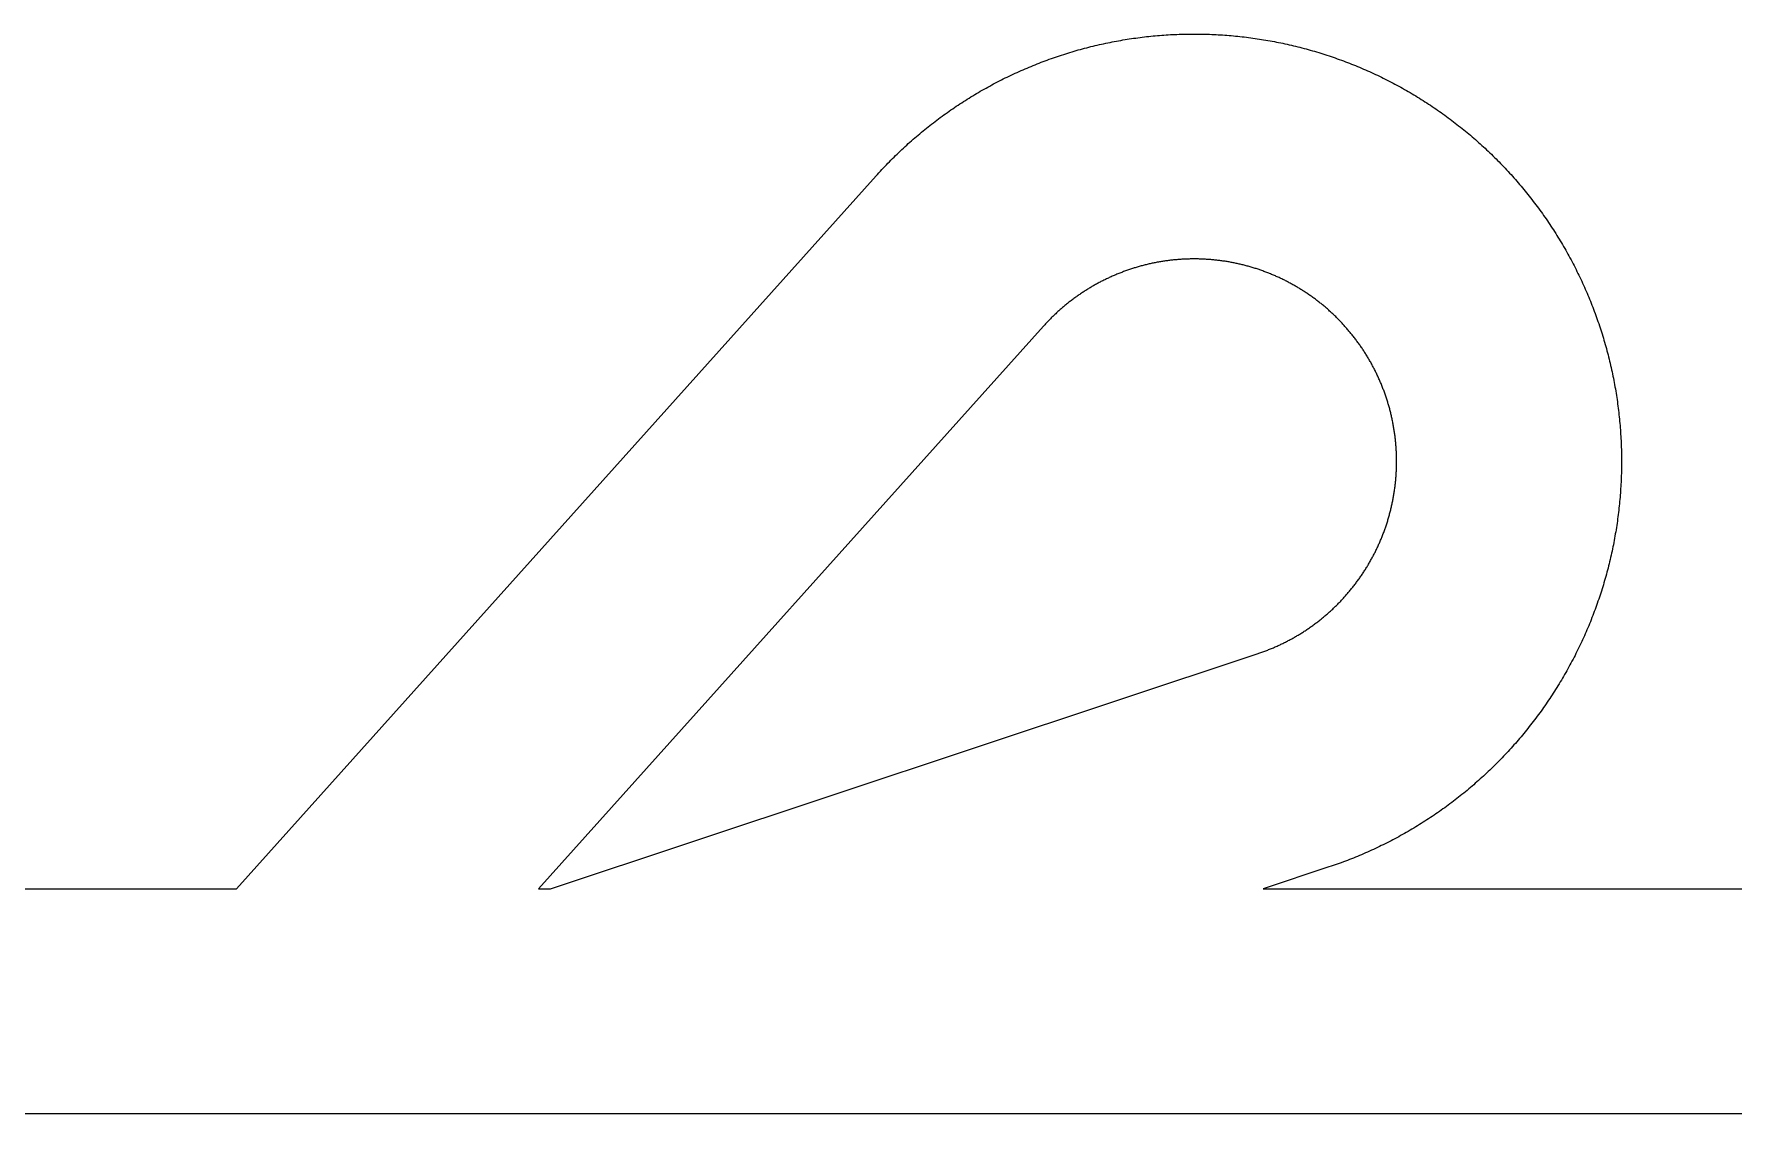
# Model space of a CAD drawing. Header units: millimetres. Extents: x -1.3 to 28.9, y -1.6 to 4.3.
# Drawn here: x 6.27 to 13.82, y -0.51 to 4.3 of the extents above; entities that cross this region are included whole.
import ezdxf

# ---------------------------------------------------------------- set-up
doc = ezdxf.new("R2010")
doc.units = ezdxf.units.MM

msp = doc.modelspace()

# ---------------------------------------------------------------- linework, layer by layer
for points in [[(4.572681, 0.5), (7.165074, 0.5), (10.008349, 3.668882), (10.014827, 3.676064), (10.021341, 3.683214), (10.027891, 3.69033), (10.034478, 3.697413), (10.0411, 3.704462), (10.047758, 3.711477), (10.054452, 3.718459), (10.061181, 3.725406), (10.067946, 3.732319), (10.074746, 3.739197), (10.08158, 3.74604), (10.08845, 3.752849), (10.095354, 3.759623), (10.102292, 3.766361), (10.109265, 3.773064), (10.116271, 3.779732), (10.123312, 3.786363), (10.130386, 3.792959), (10.137493, 3.799519), (10.144634, 3.806042), (10.151808, 3.812529), (10.159015, 3.81898), (10.166255, 3.825393), (10.173527, 3.83177), (10.180832, 3.838109), (10.188169, 3.844412), (10.195537, 3.850676), (10.202938, 3.856904), (10.21037, 3.863093), (10.217834, 3.869245), (10.225329, 3.875358), (10.232854, 3.881434), (10.240411, 3.887471), (10.247998, 3.893469), (10.255616, 3.899429), (10.263264, 3.905349), (10.270942, 3.911231), (10.27865, 3.917074), (10.286387, 3.922877), (10.294154, 3.928641), (10.30195, 3.934365), (10.309776, 3.94005), (10.31763, 3.945694), (10.325512, 3.951299), (10.333423, 3.956863), (10.341363, 3.962387), (10.34933, 3.967871), (10.357325, 3.973313), (10.365348, 3.978716), (10.373398, 3.984077), (10.381475, 3.989397), (10.38958, 3.994676), (10.397711, 3.999913), (10.405868, 4.00511), (10.414052, 4.010264), (10.422263, 4.015377), (10.430499, 4.020448), (10.43876, 4.025477), (10.447048, 4.030464), (10.45536, 4.035409), (10.463698, 4.040311), (10.47206, 4.045171), (10.480447, 4.049988), (10.488859, 4.054762), (10.497294, 4.059493), (10.505754, 4.064182), (10.514237, 4.068827), (10.522744, 4.073429), (10.531274, 4.077988), (10.539828, 4.082503), (10.548404, 4.086975), (10.557003, 4.091403), (10.565624, 4.095787), (10.574268, 4.100127), (10.582933, 4.104423), (10.59162, 4.108675), (10.600329, 4.112883), (10.609059, 4.117046), (10.61781, 4.121165), (10.626582, 4.125239), (10.635375, 4.129269), (10.644188, 4.133253), (10.653021, 4.137193), (10.661875, 4.141088), (10.670747, 4.144937), (10.67964, 4.148742), (10.688551, 4.152501), (10.697482, 4.156214), (10.706431, 4.159883), (10.715399, 4.163505), (10.724386, 4.167082), (10.73339, 4.170613), (10.742412, 4.174098), (10.751452, 4.177538), (10.760509, 4.180931), (10.769584, 4.184278), (10.778675, 4.187578), (10.787783, 4.190833), (10.796907, 4.194041), (10.806048, 4.197202), (10.815205, 4.200317), (10.824377, 4.203386), (10.833565, 4.206407), (10.842768, 4.209382), (10.851986, 4.21231), (10.861219, 4.215191), (10.870467, 4.218025), (10.879729, 4.220812), (10.889005, 4.223551), (10.898294, 4.226243), (10.907597, 4.228889), (10.916914, 4.231486), (10.926244, 4.234036), (10.935586, 4.236539), (10.944942, 4.238994), (10.954309, 4.241401), (10.963689, 4.243761), (10.973081, 4.246073), (10.982484, 4.248337), (10.991898, 4.250553), (11.001324, 4.252721), (11.010761, 4.254842), (11.020208, 4.256914), (11.029666, 4.258938), (11.039134, 4.260914), (11.048612, 4.262841), (11.0581, 4.264721), (11.067597, 4.266552), (11.077103, 4.268334), (11.086618, 4.270068), (11.096142, 4.271754), (11.105675, 4.273392), (11.115215, 4.27498), (11.124764, 4.27652), (11.13432, 4.278012), (11.143884, 4.279455), (11.153455, 4.280849), (11.163033, 4.282194), (11.172618, 4.283491), (11.182209, 4.284739), (11.191806, 4.285938), (11.201409, 4.287088), (11.211019, 4.288189), (11.220633, 4.289241), (11.230253, 4.290245), (11.239878, 4.291199), (11.249507, 4.292104), (11.259141, 4.292961), (11.268779, 4.293768), (11.278422, 4.294526), (11.288068, 4.295235), (11.297717, 4.295895), (11.30737, 4.296506), (11.317025, 4.297068), (11.326684, 4.29758), (11.336345, 4.298044), (11.346008, 4.298458), (11.355673, 4.298823), (11.36534, 4.299139), (11.375008, 4.299405), (11.384677, 4.299623), (11.394348, 4.299791), (11.404019, 4.29991), (11.413691, 4.299979), (11.423363, 4.3), (11.433035, 4.299971), (11.442707, 4.299893), (11.452378, 4.299766), (11.462048, 4.299589), (11.471717, 4.299363), (11.481385, 4.299089), (11.491052, 4.298764), (11.500717, 4.298391), (11.510379, 4.297968), (11.52004, 4.297497), (11.529698, 4.296976), (11.539353, 4.296406), (11.549005, 4.295787), (11.558654, 4.295118), (11.568299, 4.294401), (11.577941, 4.293634), (11.587578, 4.292819), (11.597212, 4.291954), (11.60684, 4.29104), (11.616464, 4.290078), (11.626083, 4.289066), (11.635697, 4.288005), (11.645305, 4.286896), (11.654907, 4.285737), (11.664504, 4.28453), (11.674094, 4.283274), (11.683677, 4.281969), (11.693254, 4.280615), (11.702824, 4.279213), (11.712386, 4.277762), (11.721941, 4.276262), (11.731489, 4.274714), (11.741028, 4.273117), (11.750559, 4.271471), (11.760081, 4.269777), (11.769595, 4.268035), (11.7791, 4.266244), (11.788595, 4.264405), (11.798081, 4.262517), (11.807558, 4.260581), (11.817024, 4.258597), (11.82648, 4.256565), (11.835926, 4.254485), (11.84536, 4.252356), (11.854784, 4.25018), (11.864197, 4.247956), (11.873598, 4.245683), (11.882988, 4.243363), (11.892366, 4.240996), (11.901731, 4.23858), (11.911084, 4.236117), (11.920425, 4.233606), (11.929752, 4.231048), (11.939067, 4.228442), (11.948368, 4.225789), (11.957655, 4.223089), (11.966928, 4.220341), (11.976188, 4.217546), (11.985433, 4.214705), (11.994663, 4.211816), (12.003879, 4.20888), (12.01308, 4.205897), (12.022265, 4.202868), (12.031435, 4.199791), (12.040589, 4.196668), (12.049726, 4.193499), (12.058848, 4.190283), (12.067953, 4.187021), (12.077042, 4.183712), (12.086113, 4.180357), (12.095168, 4.176956), (12.104204, 4.173509), (12.113224, 4.170016), (12.122225, 4.166477), (12.131208, 4.162893), (12.140173, 4.159262), (12.149119, 4.155587), (12.158047, 4.151865), (12.166955, 4.148098), (12.175844, 4.144286), (12.184714, 4.140429), (12.193563, 4.136527), (12.202393, 4.132579), (12.211203, 4.128587), (12.219992, 4.12455), (12.22876, 4.120468), (12.237508, 4.116342), (12.246234, 4.112171), (12.25494, 4.107956), (12.263623, 4.103696), (12.272285, 4.099393), (12.280925, 4.095045), (12.289542, 4.090653), (12.298137, 4.086218), (12.306709, 4.081739), (12.315259, 4.077216), (12.323785, 4.07265), (12.332288, 4.068041), (12.340768, 4.063388), (12.349223, 4.058692), (12.357655, 4.053954), (12.366062, 4.049172), (12.374445, 4.044348), (12.382803, 4.039481), (12.391136, 4.034571), (12.399445, 4.029619), (12.407728, 4.024625), (12.415985, 4.019589), (12.424217, 4.014511), (12.432422, 4.009391), (12.440602, 4.004229), (12.448755, 3.999026), (12.456882, 3.993782), (12.464981, 3.988496), (12.473054, 3.983168), (12.4811, 3.9778), (12.489118, 3.972391), (12.497108, 3.966942), (12.505071, 3.961451), (12.513005, 3.95592), (12.520911, 3.950349), (12.528789, 3.944738), (12.536638, 3.939086), (12.544459, 3.933395), (12.55225, 3.927664), (12.560012, 3.921894), (12.567744, 3.916084), (12.575447, 3.910234), (12.58312, 3.904346), (12.590763, 3.898418), (12.598375, 3.892452), (12.605957, 3.886447), (12.613509, 3.880404), (12.621029, 3.874322), (12.628519, 3.868202), (12.635977, 3.862044), (12.643404, 3.855848), (12.650799, 3.849614), (12.658163, 3.843343), (12.665494, 3.837034), (12.672793, 3.830689), (12.68006, 3.824306), (12.687294, 3.817886), (12.694495, 3.811429), (12.701664, 3.804936), (12.708799, 3.798406), (12.715901, 3.791841), (12.722969, 3.785239), (12.730004, 3.778601), (12.737005, 3.771928), (12.743971, 3.765218), (12.750904, 3.758474), (12.757802, 3.751694), (12.764666, 3.74488), (12.771494, 3.73803), (12.778288, 3.731146), (12.785047, 3.724227), (12.79177, 3.717274), (12.798458, 3.710287), (12.80511, 3.703266), (12.811726, 3.696211), (12.818307, 3.689123), (12.824851, 3.682001), (12.831359, 3.674846), (12.83783, 3.667658), (12.844265, 3.660437), (12.850663, 3.653183), (12.857024, 3.645897), (12.863347, 3.638579), (12.869634, 3.631228), (12.875882, 3.623846), (12.882093, 3.616432), (12.888267, 3.608986), (12.894402, 3.601509), (12.900499, 3.594001), (12.906558, 3.586462), (12.912579, 3.578892), (12.918561, 3.571292), (12.924504, 3.563662), (12.930408, 3.556001), (12.936273, 3.54831), (12.942099, 3.540589), (12.947885, 3.532839), (12.953632, 3.52506), (12.959339, 3.517251), (12.965007, 3.509414), (12.970634, 3.501547), (12.976222, 3.493653), (12.981769, 3.485729), (12.987276, 3.477778), (12.992742, 3.469799), (12.998167, 3.461792), (13.003552, 3.453757), (13.008896, 3.445696), (13.014198, 3.437607), (13.019459, 3.429491), (13.024679, 3.421349), (13.029858, 3.41318), (13.034994, 3.404984), (13.040089, 3.396763), (13.045143, 3.388516), (13.050154, 3.380244), (13.055122, 3.371945), (13.060049, 3.363622), (13.064933, 3.355274), (13.069775, 3.346901), (13.074573, 3.338503), (13.079329, 3.330082), (13.084043, 3.321636), (13.088713, 3.313166), (13.09334, 3.304672), (13.097923, 3.296156), (13.102463, 3.287615), (13.10696, 3.279052), (13.111413, 3.270466), (13.115822, 3.261858), (13.120187, 3.253227), (13.124509, 3.244574), (13.128786, 3.235899), (13.133019, 3.227203), (13.137208, 3.218485), (13.141352, 3.209746), (13.145452, 3.200986), (13.149507, 3.192205), (13.153517, 3.183403), (13.157483, 3.174582), (13.161403, 3.16574), (13.165279, 3.156878), (13.169109, 3.147997), (13.172894, 3.139097), (13.176634, 3.130177), (13.180328, 3.121238), (13.183977, 3.112281), (13.18758, 3.103305), (13.191137, 3.094311), (13.194649, 3.085299), (13.198114, 3.076269), (13.201534, 3.067222), (13.204907, 3.058157), (13.208234, 3.049076), (13.211515, 3.039977), (13.21475, 3.030862), (13.217938, 3.021731), (13.22108, 3.012583), (13.224175, 3.00342), (13.227223, 2.994241), (13.230225, 2.985046), (13.23318, 2.975837), (13.236087, 2.966612), (13.238948, 2.957373), (13.241762, 2.948119), (13.244529, 2.938851), (13.247248, 2.92957), (13.24992, 2.920274), (13.252545, 2.910965), (13.255122, 2.901643), (13.257652, 2.892308), (13.260135, 2.88296), (13.262569, 2.873599), (13.264956, 2.864226), (13.267296, 2.854841), (13.269587, 2.845445), (13.271831, 2.836037), (13.274026, 2.826617), (13.276174, 2.817187), (13.278274, 2.807745), (13.280325, 2.798293), (13.282329, 2.788831), (13.284284, 2.779359), (13.286191, 2.769877), (13.28805, 2.760385), (13.28986, 2.750884), (13.291622, 2.741374), (13.293336, 2.731855), (13.295001, 2.722327), (13.296617, 2.712792), (13.298185, 2.703247), (13.299705, 2.693696), (13.301175, 2.684136), (13.302597, 2.674569), (13.303971, 2.664995), (13.305295, 2.655414), (13.306571, 2.645827), (13.307798, 2.636233), (13.308976, 2.626633), (13.310105, 2.617027), (13.311186, 2.607416), (13.312217, 2.597799), (13.313199, 2.588177), (13.314133, 2.57855), (13.315017, 2.568919), (13.315853, 2.559283), (13.316639, 2.549643), (13.317376, 2.539999), (13.318064, 2.530352), (13.318703, 2.520701), (13.319293, 2.511047), (13.319834, 2.50139), (13.320325, 2.49173), (13.320768, 2.482069), (13.321161, 2.472405), (13.321505, 2.462739), (13.3218, 2.453071), (13.322045, 2.443402), (13.322242, 2.433732), (13.322389, 2.424062), (13.322486, 2.41439), (13.322535, 2.404718), (13.322535, 2.395046), (13.322485, 2.385374), (13.322386, 2.375703), (13.322237, 2.366032), (13.32204, 2.356362), (13.321793, 2.346693), (13.321497, 2.337026), (13.321152, 2.32736), (13.320758, 2.317696), (13.320314, 2.308034), (13.319821, 2.298375), (13.319279, 2.288718), (13.318688, 2.279064), (13.318048, 2.269413), (13.317359, 2.259766), (13.31662, 2.250122), (13.315833, 2.240482), (13.314996, 2.230847), (13.314111, 2.221215), (13.313176, 2.211589), (13.312193, 2.201967), (13.31116, 2.19235), (13.310078, 2.182739), (13.308948, 2.173133), (13.307769, 2.163533), (13.306541, 2.15394), (13.305264, 2.144352), (13.303938, 2.134772), (13.302563, 2.125198), (13.30114, 2.115631), (13.299668, 2.106072), (13.298148, 2.09652), (13.296578, 2.086976), (13.294961, 2.07744), (13.293294, 2.067913), (13.29158, 2.058394), (13.289817, 2.048884), (13.288005, 2.039384), (13.286145, 2.029892), (13.284237, 2.02041), (13.28228, 2.010938), (13.280276, 2.001476), (13.278223, 1.992025), (13.276122, 1.982584), (13.273973, 1.973153), (13.271777, 1.963734), (13.269532, 1.954326), (13.267239, 1.94493), (13.264899, 1.935545), (13.262511, 1.926173), (13.260075, 1.916813), (13.257591, 1.907465), (13.25506, 1.89813), (13.252482, 1.888808), (13.249856, 1.879499), (13.247182, 1.870204), (13.244462, 1.860923), (13.241694, 1.851655), (13.238879, 1.842402), (13.236017, 1.833163), (13.233108, 1.823939), (13.230152, 1.81473), (13.22715, 1.805536), (13.2241, 1.796357), (13.221004, 1.787194), (13.217861, 1.778047), (13.214672, 1.768916), (13.211436, 1.759801), (13.208154, 1.750703), (13.204826, 1.741622), (13.201451, 1.732558), (13.19803, 1.723511), (13.194564, 1.714481), (13.191051, 1.70547), (13.187493, 1.696476), (13.183888, 1.687501), (13.180239, 1.678544), (13.176543, 1.669606), (13.172803, 1.660686), (13.169016, 1.651786), (13.165185, 1.642906), (13.161308, 1.634044), (13.157387, 1.625203), (13.15342, 1.616382), (13.149409, 1.607581), (13.145353, 1.598801), (13.141252, 1.590041), (13.137106, 1.581303), (13.132917, 1.572585), (13.128682, 1.563889), (13.124404, 1.555215), (13.120082, 1.546563), (13.115715, 1.537932), (13.111305, 1.529324), (13.106851, 1.520739), (13.102353, 1.512176), (13.097812, 1.503637), (13.093227, 1.49512), (13.088599, 1.486628), (13.083928, 1.478158), (13.079214, 1.469713), (13.074457, 1.461292), (13.069657, 1.452895), (13.064815, 1.444522), (13.059929, 1.436175), (13.055002, 1.427852), (13.050032, 1.419555), (13.04502, 1.411283), (13.039966, 1.403036), (13.03487, 1.394816), (13.029732, 1.386621), (13.024553, 1.378453), (13.019332, 1.370311), (13.014069, 1.362196), (13.008766, 1.354108), (13.003421, 1.346047), (12.998036, 1.338013), (12.992609, 1.330007), (12.987142, 1.322028), (12.981634, 1.314077), (12.976086, 1.306155), (12.970498, 1.298261), (12.964869, 1.290395), (12.959201, 1.282558), (12.953493, 1.27475), (12.947745, 1.266972), (12.941957, 1.259222), (12.936131, 1.251502), (12.930265, 1.243812), (12.924359, 1.236152), (12.918415, 1.228522), (12.912433, 1.220923), (12.906411, 1.213354), (12.900351, 1.205816), (12.894253, 1.198308), (12.888117, 1.190832), (12.881943, 1.183387), (12.875731, 1.175974), (12.869481, 1.168592), (12.863194, 1.161243), (12.856869, 1.153925), (12.850507, 1.14664), (12.844109, 1.139387), (12.837673, 1.132167), (12.831201, 1.124979), (12.824692, 1.117825), (12.818147, 1.110704), (12.811566, 1.103617), (12.804949, 1.096562), (12.798295, 1.089542), (12.791607, 1.082556), (12.784883, 1.075604), (12.778123, 1.068686), (12.771328, 1.061803), (12.764499, 1.054954), (12.757635, 1.04814), (12.750736, 1.041361), (12.743802, 1.034618), (12.736835, 1.02791), (12.729833, 1.021237), (12.722797, 1.0146), (12.715728, 1.007999), (12.708626, 1.001434), (12.701489, 0.994905), (12.69432, 0.988413), (12.687118, 0.981957), (12.679883, 0.975538), (12.672616, 0.969156), (12.665316, 0.962811), (12.657984, 0.956504), (12.65062, 0.950233), (12.643224, 0.944001), (12.635796, 0.937806), (12.628337, 0.931649), (12.620847, 0.925529), (12.613325, 0.919449), (12.605773, 0.913406), (12.59819, 0.907402), (12.590577, 0.901437), (12.582934, 0.89551), (12.57526, 0.889623), (12.567556, 0.883774), (12.559823, 0.877965), (12.552061, 0.872196), (12.544269, 0.866466), (12.536448, 0.860776), (12.528598, 0.855125), (12.520719, 0.849515), (12.512812, 0.843945), (12.504877, 0.838415), (12.496914, 0.832925), (12.488923, 0.827477), (12.480904, 0.822068), (12.472858, 0.816701), (12.464784, 0.811375), (12.456684, 0.80609), (12.448557, 0.800847), (12.440403, 0.795644), (12.432223, 0.790484), (12.424017, 0.785365), (12.415784, 0.780288), (12.407526, 0.775253), (12.399243, 0.77026), (12.390934, 0.765309), (12.3826, 0.7604), (12.374241, 0.755534), (12.365858, 0.750711), (12.35745, 0.745931), (12.349018, 0.741193), (12.340561, 0.736498), (12.332081, 0.731846), (12.323578, 0.727238), (12.315051, 0.722673), (12.306501, 0.718151), (12.297928, 0.713673), (12.289333, 0.709239), (12.280714, 0.704849), (12.272074, 0.700502), (12.263412, 0.6962), (12.254728, 0.691941), (12.246022, 0.687727), (12.237295, 0.683557), (12.228547, 0.679432), (12.219778, 0.675351), (12.210988, 0.671315), (12.202178, 0.667324), (12.193348, 0.663378), (12.184498, 0.659477), (12.175628, 0.65562), (12.166738, 0.651809), (12.157829, 0.648044), (12.148902, 0.644323), (12.139955, 0.640649), (12.13099, 0.637019), (12.122006, 0.633436), (12.113004, 0.629898), (12.103985, 0.626406), (12.094947, 0.62296), (12.085893, 0.619561), (12.076821, 0.616207), (12.067732, 0.612899), (12.058626, 0.609638), (12.049504, 0.606423), (12.040366, 0.603255), (12.031211, 0.600133), (12.022041, 0.597058), (11.730148, 0.5), (14.322541, 0.5)], [(11.715195, 1.54891), (11.719524, 1.550411), (11.723845, 1.551934), (11.728158, 1.553479), (11.732463, 1.555045), (11.73676, 1.556634), (11.741049, 1.558244), (11.74533, 1.559877), (11.749603, 1.561531), (11.753867, 1.563206), (11.758122, 1.564904), (11.762369, 1.566623), (11.766607, 1.568364), (11.770836, 1.570126), (11.775055, 1.57191), (11.779266, 1.573715), (11.783468, 1.575542), (11.78766, 1.57739), (11.791843, 1.579259), (11.796016, 1.581149), (11.80018, 1.583061), (11.804333, 1.584994), (11.808477, 1.586948), (11.812611, 1.588923), (11.816735, 1.590919), (11.820848, 1.592937), (11.824951, 1.594975), (11.829044, 1.597034), (11.833126, 1.599113), (11.837198, 1.601214), (11.841259, 1.603335), (11.845309, 1.605477), (11.849348, 1.607639), (11.853376, 1.609822), (11.857393, 1.612025), (11.861398, 1.614249), (11.865392, 1.616493), (11.869375, 1.618758), (11.873346, 1.621043), (11.877306, 1.623348), (11.881253, 1.625673), (11.885189, 1.628018), (11.889113, 1.630383), (11.893025, 1.632768), (11.896924, 1.635173), (11.900811, 1.637598), (11.904686, 1.640042), (11.908548, 1.642506), (11.912398, 1.64499), (11.916235, 1.647494), (11.920059, 1.650016), (11.923871, 1.652559), (11.927669, 1.65512), (11.931454, 1.657701), (11.935226, 1.660302), (11.938985, 1.662921), (11.942731, 1.66556), (11.946463, 1.668217), (11.950181, 1.670894), (11.953886, 1.673589), (11.957577, 1.676303), (11.961254, 1.679036), (11.964917, 1.681788), (11.968566, 1.684558), (11.972201, 1.687347), (11.975821, 1.690154), (11.979428, 1.69298), (11.983019, 1.695824), (11.986597, 1.698686), (11.990159, 1.701567), (11.993708, 1.704465), (11.997241, 1.707382), (12.000759, 1.710316), (12.004262, 1.713268), (12.007751, 1.716239), (12.011224, 1.719226), (12.014682, 1.722232), (12.018124, 1.725255), (12.021551, 1.728296), (12.024963, 1.731354), (12.028359, 1.734429), (12.031739, 1.737521), (12.035103, 1.740631), (12.038452, 1.743758), (12.041785, 1.746902), (12.045101, 1.750062), (12.048402, 1.75324), (12.051686, 1.756434), (12.054954, 1.759645), (12.058205, 1.762873), (12.06144, 1.766117), (12.064659, 1.769378), (12.067861, 1.772654), (12.071046, 1.775948), (12.074214, 1.779257), (12.077366, 1.782582), (12.0805, 1.785924), (12.083618, 1.789281), (12.086718, 1.792654), (12.089801, 1.796043), (12.092867, 1.799447), (12.095915, 1.802867), (12.098946, 1.806303), (12.10196, 1.809754), (12.104955, 1.81322), (12.107934, 1.816702), (12.110894, 1.820198), (12.113837, 1.82371), (12.116761, 1.827236), (12.119668, 1.830778), (12.122556, 1.834334), (12.125427, 1.837904), (12.128279, 1.84149), (12.131113, 1.84509), (12.133929, 1.848704), (12.136726, 1.852332), (12.139504, 1.855975), (12.142265, 1.859632), (12.145006, 1.863302), (12.147729, 1.866987), (12.150433, 1.870685), (12.153118, 1.874398), (12.155784, 1.878123), (12.158431, 1.881863), (12.161059, 1.885616), (12.163668, 1.889382), (12.166257, 1.893161), (12.168828, 1.896953), (12.171379, 1.900759), (12.173911, 1.904577), (12.176423, 1.908409), (12.178916, 1.912253), (12.181389, 1.916109), (12.183842, 1.919978), (12.186276, 1.92386), (12.18869, 1.927754), (12.191084, 1.93166), (12.193458, 1.935579), (12.195812, 1.939509), (12.198146, 1.943451), (12.20046, 1.947405), (12.202754, 1.951371), (12.205028, 1.955349), (12.207281, 1.959338), (12.209514, 1.963338), (12.211727, 1.96735), (12.213919, 1.971373), (12.21609, 1.975407), (12.218242, 1.979452), (12.220372, 1.983508), (12.222482, 1.987575), (12.224571, 1.991652), (12.226639, 1.99574), (12.228687, 1.999839), (12.230713, 2.003948), (12.232719, 2.008067), (12.234704, 2.012196), (12.236667, 2.016335), (12.23861, 2.020485), (12.240531, 2.024644), (12.242431, 2.028813), (12.24431, 2.032991), (12.246168, 2.037179), (12.248004, 2.041376), (12.249819, 2.045583), (12.251612, 2.049799), (12.253384, 2.054024), (12.255135, 2.058258), (12.256863, 2.0625), (12.258571, 2.066752), (12.260256, 2.071012), (12.26192, 2.075281), (12.263562, 2.079558), (12.265183, 2.083843), (12.266781, 2.088137), (12.268358, 2.092438), (12.269912, 2.096748), (12.271445, 2.101065), (12.272956, 2.105391), (12.274444, 2.109723), (12.275911, 2.114064), (12.277356, 2.118412), (12.278778, 2.122767), (12.280178, 2.127129), (12.281556, 2.131498), (12.282912, 2.135875), (12.284245, 2.140258), (12.285556, 2.144648), (12.286845, 2.149044), (12.288111, 2.153447), (12.289355, 2.157856), (12.290576, 2.162272), (12.291775, 2.166694), (12.292952, 2.171122), (12.294106, 2.175556), (12.295237, 2.179995), (12.296345, 2.18444), (12.297431, 2.188891), (12.298495, 2.193348), (12.299535, 2.197809), (12.300553, 2.202276), (12.301548, 2.206748), (12.302521, 2.211226), (12.30347, 2.215708), (12.304397, 2.220194), (12.305301, 2.224686), (12.306182, 2.229182), (12.30704, 2.233682), (12.307875, 2.238187), (12.308687, 2.242696), (12.309477, 2.247209), (12.310243, 2.251726), (12.310986, 2.256246), (12.311706, 2.260771), (12.312404, 2.265299), (12.313078, 2.269831), (12.313729, 2.274365), (12.314357, 2.278904), (12.314962, 2.283445), (12.315544, 2.287989), (12.316102, 2.292537), (12.316638, 2.297087), (12.31715, 2.30164), (12.317639, 2.306195), (12.318105, 2.310752), (12.318548, 2.315313), (12.318967, 2.319875), (12.319363, 2.324439), (12.319736, 2.329005), (12.320086, 2.333573), (12.320413, 2.338143), (12.320716, 2.342715), (12.320996, 2.347288), (12.321253, 2.351862), (12.321486, 2.356437), (12.321696, 2.361014), (12.321883, 2.365592), (12.322047, 2.37017), (12.322187, 2.374749), (12.322304, 2.379329), (12.322397, 2.38391), (12.322467, 2.388491), (12.322514, 2.393072), (12.322538, 2.397653), (12.322538, 2.402235), (12.322515, 2.406816), (12.322469, 2.411398), (12.322399, 2.415979), (12.322306, 2.420559), (12.32219, 2.425139), (12.32205, 2.429718), (12.321887, 2.434297), (12.321701, 2.438875), (12.321491, 2.443451), (12.321259, 2.448027), (12.321003, 2.452601), (12.320723, 2.457174), (12.32042, 2.461746), (12.320094, 2.466315), (12.319745, 2.470884), (12.319373, 2.47545), (12.318977, 2.480014), (12.318558, 2.484576), (12.318116, 2.489136), (12.317651, 2.493694), (12.317162, 2.49825), (12.31665, 2.502802), (12.316116, 2.507353), (12.315557, 2.5119), (12.314976, 2.516444), (12.314372, 2.520986), (12.313745, 2.525524), (12.313094, 2.530059), (12.31242, 2.534591), (12.311724, 2.539119), (12.311004, 2.543644), (12.310261, 2.548164), (12.309496, 2.552681), (12.308707, 2.557194), (12.307895, 2.561703), (12.307061, 2.566208), (12.306203, 2.570709), (12.305323, 2.575205), (12.304419, 2.579696), (12.303493, 2.584183), (12.302544, 2.588665), (12.301572, 2.593143), (12.300578, 2.597615), (12.29956, 2.602082), (12.29852, 2.606544), (12.297458, 2.611), (12.296372, 2.615451), (12.295264, 2.619897), (12.294133, 2.624336), (12.29298, 2.62877), (12.291804, 2.633198), (12.290606, 2.63762), (12.289385, 2.642036), (12.288142, 2.646446), (12.286876, 2.650849), (12.285588, 2.655245), (12.284277, 2.659635), (12.282944, 2.664019), (12.281589, 2.668395), (12.280212, 2.672765), (12.278812, 2.677127), (12.27739, 2.681482), (12.275947, 2.68583), (12.27448, 2.690171), (12.272992, 2.694504), (12.271482, 2.698829), (12.26995, 2.703147), (12.268396, 2.707457), (12.26682, 2.711759), (12.265222, 2.716052), (12.263602, 2.720338), (12.26196, 2.724615), (12.260297, 2.728884), (12.258612, 2.733144), (12.256905, 2.737396), (12.255177, 2.741639), (12.253427, 2.745873), (12.251656, 2.750098), (12.249863, 2.754314), (12.248048, 2.758521), (12.246213, 2.762719), (12.244356, 2.766907), (12.242477, 2.771086), (12.240578, 2.775255), (12.238657, 2.779414), (12.236715, 2.783564), (12.234752, 2.787703), (12.232767, 2.791833), (12.230762, 2.795952), (12.228736, 2.800061), (12.226689, 2.80416), (12.224622, 2.808248), (12.222533, 2.812326), (12.220424, 2.816393), (12.218294, 2.820449), (12.216143, 2.824495), (12.213972, 2.828529), (12.21178, 2.832552), (12.209568, 2.836564), (12.207336, 2.840565), (12.205083, 2.844554), (12.20281, 2.848532), (12.200516, 2.852498), (12.198203, 2.856453), (12.195869, 2.860395), (12.193515, 2.864326), (12.191142, 2.868244), (12.188748, 2.872151), (12.186335, 2.876045), (12.183902, 2.879927), (12.181449, 2.883797), (12.178976, 2.887654), (12.176484, 2.891498), (12.173972, 2.89533), (12.171441, 2.899148), (12.16889, 2.902954), (12.16632, 2.906747), (12.163731, 2.910526), (12.161123, 2.914293), (12.158495, 2.918046), (12.155848, 2.921786), (12.153183, 2.925512), (12.150498, 2.929224), (12.147795, 2.932923), (12.145072, 2.936608), (12.142332, 2.940279), (12.139572, 2.943936), (12.136794, 2.947579), (12.133997, 2.951208), (12.131182, 2.954823), (12.128348, 2.958423), (12.125497, 2.962008), (12.122627, 2.96558), (12.119738, 2.969136), (12.116832, 2.972678), (12.113908, 2.976205), (12.110966, 2.979717), (12.108006, 2.983213), (12.105028, 2.986695), (12.102033, 2.990162), (12.09902, 2.993613), (12.095989, 2.997049), (12.092941, 3.00047), (12.089876, 3.003874), (12.086793, 3.007264), (12.083693, 3.010637), (12.080576, 3.013995), (12.077442, 3.017337), (12.074291, 3.020662), (12.071123, 3.023972), (12.067938, 3.027266), (12.064737, 3.030543), (12.061519, 3.033804), (12.058284, 3.037048), (12.055033, 3.040276), (12.051766, 3.043488), (12.048482, 3.046682), (12.045182, 3.04986), (12.041866, 3.053022), (12.038533, 3.056166), (12.035185, 3.059293), (12.031821, 3.062403), (12.028441, 3.065496), (12.025046, 3.068572), (12.021634, 3.07163), (12.018208, 3.074671), (12.014766, 3.077695), (12.011308, 3.080701), (12.007835, 3.083689), (12.004348, 3.086659), (12.000845, 3.089612), (11.997327, 3.092547), (11.993794, 3.095464), (11.990246, 3.098363), (11.986684, 3.101244), (11.983107, 3.104107), (11.979515, 3.106951), (11.975909, 3.109777), (11.972289, 3.112585), (11.968654, 3.115374), (11.965006, 3.118145), (11.961343, 3.120897), (11.957666, 3.12363), (11.953976, 3.126345), (11.950271, 3.129041), (11.946553, 3.131718), (11.942822, 3.134376), (11.939077, 3.137015), (11.935318, 3.139635), (11.931546, 3.142235), (11.927761, 3.144817), (11.923963, 3.147379), (11.920152, 3.149922), (11.916328, 3.152445), (11.912492, 3.154949), (11.908642, 3.157433), (11.90478, 3.159898), (11.900906, 3.162343), (11.897019, 3.164768), (11.89312, 3.167174), (11.889208, 3.169559), (11.885285, 3.171925), (11.881349, 3.174271), (11.877402, 3.176596), (11.873443, 3.178901), (11.869472, 3.181187), (11.86549, 3.183452), (11.861496, 3.185696), (11.85749, 3.187921), (11.853474, 3.190125), (11.849446, 3.192308), (11.845407, 3.194471), (11.841358, 3.196613), (11.837297, 3.198735), (11.833226, 3.200836), (11.829144, 3.202916), (11.825051, 3.204975), (11.820948, 3.207014), (11.816835, 3.209032), (11.812712, 3.211028), (11.808578, 3.213004), (11.804434, 3.214959), (11.800281, 3.216892), (11.796118, 3.218804), (11.791945, 3.220695), (11.787762, 3.222565), (11.78357, 3.224414), (11.779369, 3.226241), (11.775158, 3.228047), (11.770938, 3.229831), (11.76671, 3.231594), (11.762472, 3.233335), (11.758225, 3.235054), (11.75397, 3.236752), (11.749706, 3.238429), (11.745434, 3.240083), (11.741154, 3.241716), (11.736865, 3.243327), (11.732568, 3.244916), (11.728263, 3.246483), (11.72395, 3.248029), (11.719629, 3.249552), (11.7153, 3.251053), (11.710964, 3.252533), (11.706621, 3.25399), (11.70227, 3.255425), (11.697912, 3.256838), (11.693546, 3.258228), (11.689174, 3.259597), (11.684795, 3.260943), (11.680409, 3.262267), (11.676016, 3.263568), (11.671617, 3.264848), (11.667211, 3.266104), (11.662799, 3.267339), (11.658381, 3.26855), (11.653956, 3.26974), (11.649526, 3.270906), (11.64509, 3.272051), (11.640647, 3.273172), (11.6362, 3.274271), (11.631747, 3.275347), (11.627288, 3.276401), (11.622824, 3.277432), (11.618355, 3.27844), (11.613881, 3.279425), (11.609401, 3.280388), (11.604917, 3.281328), (11.600429, 3.282245), (11.595935, 3.283139), (11.591437, 3.28401), (11.586935, 3.284859), (11.582429, 3.285684), (11.577918, 3.286486), (11.573403, 3.287266), (11.568885, 3.288022), (11.564362, 3.288756), (11.559836, 3.289466), (11.555307, 3.290154), (11.550774, 3.290818), (11.546237, 3.291459), (11.541698, 3.292077), (11.537155, 3.292672), (11.532609, 3.293244), (11.528061, 3.293793), (11.52351, 3.294318), (11.518956, 3.294821), (11.514399, 3.2953), (11.509841, 3.295756), (11.50528, 3.296189), (11.500717, 3.296598), (11.496152, 3.296985), (11.491584, 3.297348), (11.487016, 3.297688), (11.482445, 3.298004), (11.477873, 3.298297), (11.4733, 3.298568), (11.468725, 3.298814), (11.464149, 3.299038), (11.459572, 3.299238), (11.454994, 3.299415), (11.450415, 3.299568), (11.445835, 3.299698), (11.441255, 3.299805), (11.436674, 3.299889), (11.432093, 3.299949), (11.427512, 3.299986), (11.42293, 3.3), (11.418349, 3.29999), (11.413768, 3.299957), (11.409186, 3.299901), (11.404606, 3.299821), (11.400025, 3.299718), (11.395446, 3.299592), (11.390867, 3.299442), (11.386288, 3.29927), (11.381711, 3.299073), (11.377135, 3.298854), (11.37256, 3.298611), (11.367986, 3.298345), (11.363414, 3.298056), (11.358843, 3.297743), (11.354274, 3.297407), (11.349707, 3.297048), (11.345141, 3.296666), (11.340578, 3.29626), (11.336016, 3.295831), (11.331457, 3.295379), (11.3269, 3.294904), (11.322346, 3.294405), (11.317794, 3.293884), (11.313246, 3.293339), (11.308699, 3.292771), (11.304156, 3.29218), (11.299616, 3.291566), (11.295079, 3.290928), (11.290546, 3.290268), (11.286015, 3.289585), (11.281489, 3.288878), (11.276966, 3.288149), (11.272446, 3.287396), (11.267931, 3.28662), (11.26342, 3.285822), (11.258913, 3.285), (11.25441, 3.284156), (11.249911, 3.283289), (11.245417, 3.282398), (11.240927, 3.281485), (11.236442, 3.280549), (11.231962, 3.279591), (11.227487, 3.278609), (11.223017, 3.277605), (11.218552, 3.276578), (11.214093, 3.275528), (11.209639, 3.274456), (11.20519, 3.27336), (11.200747, 3.272243), (11.19631, 3.271102), (11.191878, 3.269939), (11.187453, 3.268754), (11.183034, 3.267546), (11.17862, 3.266316), (11.174214, 3.265063), (11.169813, 3.263787), (11.165419, 3.26249), (11.161032, 3.26117), (11.156652, 3.259827), (11.152278, 3.258463), (11.147912, 3.257076), (11.143552, 3.255667), (11.1392, 3.254235), (11.134855, 3.252782), (11.130518, 3.251306), (11.126188, 3.249809), (11.121866, 3.248289), (11.117552, 3.246748), (11.113245, 3.245184), (11.108947, 3.243599), (11.104657, 3.241991), (11.100375, 3.240362), (11.096101, 3.238711), (11.091836, 3.237039), (11.087579, 3.235345), (11.083331, 3.233629), (11.079092, 3.231891), (11.074862, 3.230132), (11.07064, 3.228351), (11.066428, 3.226549), (11.062225, 3.224726), (11.058032, 3.222881), (11.053848, 3.221015), (11.049673, 3.219127), (11.045508, 3.217219), (11.041353, 3.215289), (11.037208, 3.213338), (11.033072, 3.211366), (11.028947, 3.209372), (11.024832, 3.207358), (11.020727, 3.205323), (11.016633, 3.203268), (11.012549, 3.201191), (11.008476, 3.199093), (11.004414, 3.196975), (11.000362, 3.194836), (10.996321, 3.192677), (10.992292, 3.190497), (10.988273, 3.188297), (10.984266, 3.186076), (10.98027, 3.183835), (10.976286, 3.181573), (10.972313, 3.179291), (10.968352, 3.176989), (10.964403, 3.174667), (10.960465, 3.172325), (10.95654, 3.169963), (10.952626, 3.167581), (10.948725, 3.165179), (10.944836, 3.162757), (10.940959, 3.160315), (10.937095, 3.157854), (10.933244, 3.155373), (10.929405, 3.152872), (10.925579, 3.150352), (10.921765, 3.147813), (10.917965, 3.145254), (10.914178, 3.142676), (10.910404, 3.140078), (10.906643, 3.137461), (10.902896, 3.134826), (10.899162, 3.132171), (10.895442, 3.129497), (10.891735, 3.126805), (10.888042, 3.124093), (10.884363, 3.121363), (10.880698, 3.118614), (10.877047, 3.115846), (10.87341, 3.11306), (10.869787, 3.110256), (10.866179, 3.107433), (10.862585, 3.104591), (10.859005, 3.101732), (10.85544, 3.098854), (10.85189, 3.095958), (10.848355, 3.093044), (10.844834, 3.090112), (10.841329, 3.087163), (10.837838, 3.084195), (10.834363, 3.08121), (10.830903, 3.078207), (10.827458, 3.075186), (10.824029, 3.072148), (10.820615, 3.069093), (10.817217, 3.06602), (10.813834, 3.06293), (10.810468, 3.059823), (10.807117, 3.056698), (10.803782, 3.053557), (10.800463, 3.050399), (10.79716, 3.047224), (10.793873, 3.044032), (10.790603, 3.040823), (10.787349, 3.037598), (10.784112, 3.034356), (10.780891, 3.031098), (10.777686, 3.027824), (10.774499, 3.024533), (10.771328, 3.021226), (10.768174, 3.017903), (10.765037, 3.014564), (10.761917, 3.011209), (10.758815, 3.007838), (10.755729, 3.004452), (10.752661, 3.001049), (8.508597, 0.5), (8.560842, 0.5), (11.706515, 1.545975), (11.710859, 1.547432), (11.715195, 1.54891)], [(25.817791, -0.5), (1.827291, -0.5), (1.822695, -0.514303)]]:
    msp.add_lwpolyline(points)

doc.saveas('drawing.dxf')
